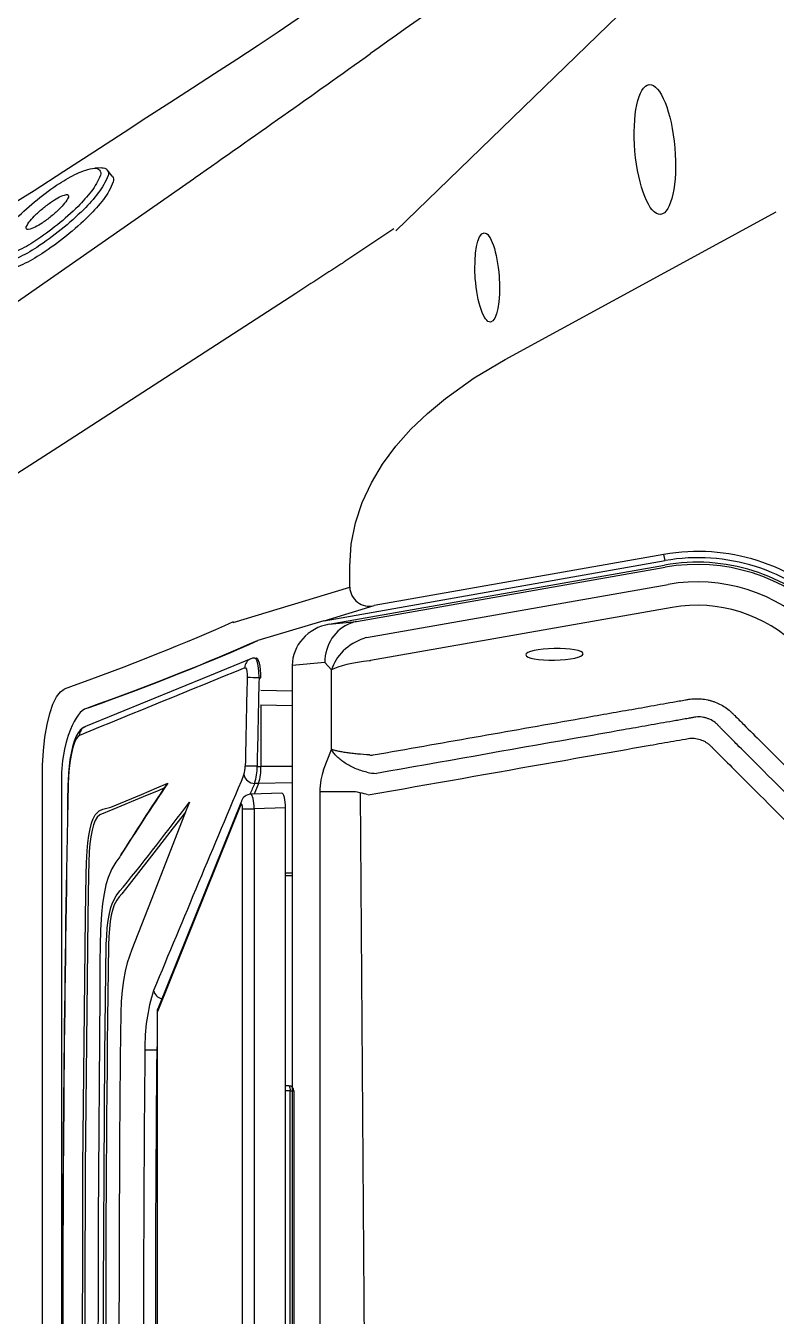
# Model space of a CAD drawing. Extents: x 398 to 509, y 623 to 780.
# Drawn here: x 491.5 to 501.04, y 689.46 to 705.87 of the extents above; entities that cross this region are included whole.
import ezdxf

# ---------------------------------------------------------------- set-up
doc = ezdxf.new("R2010")
doc.units = 0
doc.header["$MEASUREMENT"] = 0
for name, color, linetype in [('1', 4, 'Continuous'), ('BDIM_YELLOW', 2, 'Continuous'), ('JET', 3, 'Continuous'), ('LIGHT', 2, 'Continuous')]:
    doc.layers.add(name, color=color, linetype=linetype)

# ---------------------------------------------------------------- blocks, each defined once
blk = doc.blocks.new('WEIG')
at = {"layer": 'BDIM_YELLOW', "linetype": 'Continuous', "lineweight": 25}
for p, q in [((-0.5, 8.646), (-0.479, 8.646)), ((-0.445, 8.396), (-0.421, 8.396)), ((-0.421, 8.237), (-0.022, 8.229)), ((-0.421, 8.051), (-0.421, 7.269)), ((-0.421, 8.051), (-0.022, 8.043)), ((-0.469, 7.269), (-0.421, 7.269)), ((-0.022, 7.269), (-0.421, 7.269)), ((-0.022, 7.06), (-0.45, 7.053)), ((-0.153, 6.927), (-0.55, 6.915)), ((-0.45, 7.053), (-0.505, 6.916)), ((-0.45, 7.053), (-0.501, 7.053)), ((-0.675, 6.782), (-1.731, 4.159)), ((-0.669, 6.828), (-1.725, 4.206)), ((-0.668, 6.831), (-0.669, 6.828)), ((-0.109, 6.74), (-0.505, 6.727)), ((-0.109, -6.74), (-0.109, 6.74)), ((-0.653, -6.728), (-0.653, 6.727)), ((-0.653, 6.727), (-0.505, 6.727)), ((-0.505, 6.727), (-0.505, -6.728)), ((-0.022, 5.912), (-0.109, 5.911)), ((-0.109, 5.88), (-0.022, 5.881)), ((-1.742, 4.139), (-1.742, -4.139)), ((-1.738, 4.139), (-1.742, 4.139)), ((-1.738, 4.139), (-1.738, -4.139)), ((-1.725, 4.206), (-1.735, 4.18)), ((-1.742, 3.747), (-1.745, 3.661)), ((-1.742, 3.661), (-1.745, 3.661)), ((-0.063, 3.204), (-0.109, 3.204)), ((-0.048, 3.142), (-0.109, 3.142)), ((-0.048, -3.142), (-0.048, 3.142)), ((-0.048, 3.142), (0, 3.142)), ((0, -3.142), (0, 3.142))]:
    blk.add_line(p, q, dxfattribs=at)
at = {"layer": 'BDIM_YELLOW', "linetype": 'Continuous', "lineweight": 25, "flags": 128}
for points in [[(-0.55, 8.636), (-1.076, 8.421), (-2.652, 7.776)], [(-0.445, 8.396), (-0.447, 8.479), (-0.456, 8.552), (-0.47, 8.608), (-0.487, 8.64), (-0.5, 8.643)], [(-0.421, 8.396), (-0.423, 8.448), (-0.426, 8.497), (-0.432, 8.542), (-0.44, 8.581), (-0.45, 8.612), (-0.461, 8.633), (-0.473, 8.644), (-0.479, 8.646)], [(-0.624, 8.523), (-0.615, 8.521), (-0.606, 8.505), (-0.6, 8.477), (-0.596, 8.44), (-0.595, 8.399)], [(-2.652, 7.775), (-2.655, 7.774), (-2.689, 7.755), (-2.718, 7.729), (-2.744, 7.696), (-2.77, 7.652), (-2.796, 7.589), (-2.817, 7.516), (-2.835, 7.439), (-2.849, 7.358), (-2.86, 7.271), (-2.868, 7.182), (-2.873, 7.091), (-2.874, 7.04)], [(-2.726, 7.663), (-2.745, 7.65), (-2.769, 7.619), (-2.791, 7.571), (-2.812, 7.507), (-2.831, 7.431), (-2.846, 7.344), (-2.858, 7.247), (-2.866, 7.145), (-2.871, 7.04)], [(-2.871, 7.04), (-2.874, 7.04), (-2.874, 7.04)], [(-2.551, 6.61), (-2.528, 6.652), (-2.479, 6.703), (-2.429, 6.726), (-2.379, 6.737), (-2.329, 6.751), (-1.94, 6.913), (-1.746, 6.995), (-1.606, 7.055)], [(-1.655, 6.992), (-1.72, 6.964), (-1.916, 6.882), (-2.305, 6.721), (-2.47, 6.653), (-2.47, 6.653), (-2.47, 6.653)], [(-1.33, 6.814), (-1.371, 6.71), (-1.78, 5.665), (-2.061, 4.938), (-2.092, 4.857), (-2.122, 4.769), (-2.148, 4.665), (-2.17, 4.547), (-2.186, 4.417), (-2.198, 4.277), (-2.203, 4.133), (-2.211, 3.556), (-2.214, 2.98), (-2.218, 2.524), (-2.226, -0.234)], [(-2.537, -6.638), (-2.56, -6.589), (-2.581, -6.524), (-2.599, -6.446), (-2.615, -6.356), (-2.627, -6.258), (-2.635, -6.154), (-2.645, -5.874), (-2.648, -5.592), (-2.651, -5.309), (-2.687, -1.966), (-2.691, -1.03), (-2.686, 2.166), (-2.65, 5.361), (-2.641, 5.892), (-2.639, 6.044), (-2.632, 6.194), (-2.623, 6.296), (-2.61, 6.39), (-2.593, 6.475), (-2.574, 6.548), (-2.552, 6.608), (-2.551, 6.61)], [(-2.47, 6.653), (-2.47, 6.653), (-2.505, 6.623), (-2.528, 6.582), (-2.549, 6.525), (-2.568, 6.456), (-2.584, 6.374), (-2.596, 6.285), (-2.605, 6.187), (-2.61, 6.041), (-2.613, 5.892), (-2.621, 5.36), (-2.657, 2.165), (-2.663, -1.03)], [(-1.379, 6.688), (-1.536, 6.486), (-1.723, 6.246), (-2.096, 5.768), (-2.19, 5.646), (-2.222, 5.608), (-2.254, 5.567), (-2.285, 5.509), (-2.305, 5.451), (-2.323, 5.378), (-2.337, 5.297), (-2.348, 5.204), (-2.356, 5.102), (-2.358, 4.993), (-2.358, 4.993), (-2.358, 4.993)], [(-2.205, 6.137), (-2.216, 6.12), (-2.267, 6.049), (-2.317, 5.965), (-2.364, 5.855), (-2.391, 5.761), (-2.415, 5.65), (-2.434, 5.525), (-2.448, 5.388), (-2.46, 5.192), (-2.466, 4.992), (-2.468, 4.788), (-2.468, 4.585), (-2.469, 4.382), (-2.492, 1.507), (-2.493, -1.104)], [(-2.421, -1.512), (-2.424, 0.609), (-2.405, 3.608), (-2.392, 4.648), (-2.387, 5.008), (-2.382, 5.113), (-2.374, 5.215), (-2.362, 5.31), (-2.346, 5.397), (-2.328, 5.472), (-2.306, 5.534), (-2.261, 5.624), (-2.214, 5.688), (-2.172, 5.733)]]:
    blk.add_lwpolyline(points, dxfattribs=at)
at = {"layer": 'BDIM_YELLOW', "linetype": 'Continuous', "lineweight": 25}
for centre, radius, start, end in [((-0.504, 8.525), 0.121, 112.472, 180.6574), ((-0.512, 8.568), 0.0773, 81.1723, 119.3682), ((358.565, -0.003), 359.259, 178.65992, 178.83969), ((-0.736, -2.43), 10.829, 88.4585, 89.2554), ((359.075, -0.013), 359.618, 178.66008, 178.8396), ((-2.606, 7.664), 0.121, 112.5974, 180.7823), ((-0.955, 7.268), 0.335, 341.8265, 0.6344), ((-0.761, -5.255), 12.528, 88.6656, 89.3545), ((-1.136, 7.255), 0.667, 342.3492, 1.2328), ((-1.076, 7.247), 0.655, 342.7602, 1.9512), ((-0.503, 7.189), 0.136, 190.5714, 271.1137), ((356.19, 0), 359.133, 178.87671, 181.12329), ((356.192, 0), 359.132, 178.87669, 181.12331), ((30.993, -14.852), 39.276, 146.0979, 147.6967), ((50.882, -27.605), 62.905, 146.59636, 147.54867), ((-1.52, 6.964), 0.125, 133.5213, 150.9652), ((-0.549, 6.787), 0.127, 90.3174, 160.8175), ((-34.999, 32.189), 42.161, 321.1334, 322.9969), ((-0.584, 6.794), 0.0914, 158.2233, 188.0431), ((332.554, 0), 334.949, 179.14592, 180.85408), ((0.401, 3.715), 2.297, 162.1283, 181.3239), ((-1.656, 4.443), 0.131, 189.9555, 258.7397), ((-1.617, 4.139), 0.125, 160.7197, 180), ((-1.655, 4.152), 0.0846, 160.8888, 189.2094), ((-1.297, 3.985), 0.468, 158.1199, 160.7724), ((-1.64, 4.172), 0.0914, 158.2262, 188.0451), ((357.222, 0), 359.136, 179.41573, 180.58427), ((-2.037, -21.25), 24.912, 89.3278, 89.6743), ((357.226, 0), 358.989, 179.4157, 180.5843), ((-0.063, 3.142), 0.0625, 0, 90), ((-0.126, 3.157), 0.0795, 349.2818, 36.8909)]:
    blk.add_arc(centre, radius, start, end, dxfattribs=at)
for centre, major_axis, ratio, start_param, end_param in [((318.368, 0), (-910.219, -329.734), 0.126611, 5.02422, 5.026684), ((336.133, 0), (-317.661, -277.901), 0.666132, 5.342658, 5.350514), ((336.147, -0.108), (-317.583, -277.807), 0.666037, 5.342635, 5.343035), ((-0.546, 6.727), (0.004, -0.187), 0.221083, 1.566408, 3.145837), ((-0.153, 6.74), (0, -0.188), 0.232392, 1.571354, 3.148816), ((-0.668, 6.727), (0, -0.0625), 0.232392, 1.571354, 3.665221)]:
    blk.add_ellipse(centre, major_axis=major_axis, ratio=ratio, start_param=start_param, end_param=end_param, dxfattribs=at)
blk = doc.blocks.new('2018 LL Filter Lid')
at = {"layer": '1', "linetype": 'Continuous', "lineweight": 25}
for p, q in [((-9.022, -0.441), (-9.773, 3.823)), ((-9.054, -0.095), (-9.745, 3.828)), ((-8.851, 0.033), (-9.527, 3.866)), ((-9.234, 3.918), (-8.558, 0.084)), ((-6.876, -0.05), (6.876, 0.05)), ((-9.022, -0.441), (-9.054, -0.095)), ((-8.441, -0.413), (-8.536, -0.499)), ((-7.429, -0.413), (-8.441, -0.413)), ((-7.167, -0.514), (-7.429, -0.413)), ((-8.536, -0.499), (-8.498, -0.912)), ((-6.89, -0.561), (6.916, -0.561)), ((-8.498, -0.912), (8.524, -0.912))]:
    blk.add_line(p, q, dxfattribs=at)
for radius in [2.373, 2.344, 2.123, 1.825]:
    blk.add_arc((-7.437, 4.235), radius, 134.9999, 190, dxfattribs=at)
for centre, major_axis, ratio, start_param, end_param in [((-8.354, 0.15), (0.353, -0.388), 0.966078, 4.221091, 4.291367), ((-8.354, 0.15), (-0.164, -0.149), 0.846462, 5.791888, 5.862163), ((-8.441, 0.071), (0.051, -0.525), 0.214989, 4.691687, 5.862035), ((-8.547, 0.105), (-0.369, -0.442), 0.813707, 5.692032, 5.847907), ((-8.441, 0.071), (0.267, -0.458), 0.746474, 4.448741, 5.619089), ((-8.536, -0.016), (-0.525, 0.023), 0.919446, 0.370167, 1.61079), ((-8.506, -0.342), (0.053, -0.568), 0.920287, 4.801709, 6.198207)]:
    blk.add_ellipse(centre, major_axis=major_axis, ratio=ratio, start_param=start_param, end_param=end_param, dxfattribs=at)
for points, knots in [([(-7.358, 0.117), (-7.509, 0.973), (-7.66, 1.829), (-7.849, 2.899), (-7.887, 3.113), (-7.943, 3.434), (-7.962, 3.541), (-8, 3.755), (-8.019, 3.861), (-8.042, 3.995), (-8.047, 4.022), (-8.054, 4.062), (-8.056, 4.075), (-8.061, 4.102), (-8.064, 4.116), (-8.07, 4.156), (-8.073, 4.183), (-8.074, 4.237), (-8.074, 4.264), (-8.069, 4.317), (-8.065, 4.344), (-8.056, 4.384), (-8.052, 4.397), (-8.045, 4.423), (-8.041, 4.436), (-8.018, 4.499), (-7.994, 4.547), (-7.949, 4.615), (-7.932, 4.637), (-7.906, 4.667), (-7.897, 4.677), (-7.878, 4.696), (-7.868, 4.706), (-7.84, 4.734), (-7.821, 4.753), (-7.783, 4.791), (-7.764, 4.81), (-7.669, 4.905), (-7.593, 4.981), (-7.212, 5.362), (-6.908, 5.666), (-6.3, 6.274), (-5.995, 6.578), (-5.615, 6.959), (-5.539, 7.035), (-5.444, 7.13), (-5.425, 7.149), (-5.387, 7.187), (-5.368, 7.206), (-5.34, 7.234), (-5.33, 7.244), (-5.311, 7.263), (-5.301, 7.272), (-5.271, 7.299), (-5.25, 7.315), (-5.216, 7.338), (-5.205, 7.346), (-5.182, 7.359), (-5.17, 7.366), (-5.134, 7.385), (-5.11, 7.396), (-5.06, 7.415), (-5.034, 7.423), (-4.982, 7.435), (-4.955, 7.44), (-4.915, 7.445), (-4.902, 7.446), (-4.875, 7.447), (-4.862, 7.447), (-4.822, 7.447), (-4.795, 7.447), (-4.715, 7.447), (-4.661, 7.447), (-4.394, 7.447), (-4.18, 7.447), (-3.752, 7.447), (-3.538, 7.447), (-1.614, 7.447), (0.097, 7.447), (2.236, 7.447), (2.664, 7.447), (3.52, 7.447), (3.947, 7.447), (4.482, 7.447), (4.589, 7.447), (4.749, 7.447), (4.803, 7.447), (4.87, 7.447), (4.883, 7.447), (4.91, 7.447), (4.923, 7.446), (4.95, 7.444), (4.963, 7.442), (4.99, 7.438), (5.003, 7.436), (5.068, 7.422), (5.118, 7.405), (5.178, 7.376), (5.19, 7.37), (5.213, 7.357), (5.225, 7.35), (5.258, 7.328), (5.28, 7.312), (5.31, 7.287), (5.32, 7.278), (5.34, 7.26), (5.349, 7.251), (5.378, 7.223), (5.397, 7.204), (5.453, 7.147), (5.491, 7.109), (5.832, 6.768), (6.135, 6.465), (6.438, 6.162)], [0, 0, 0, 0, 0.125, 0.125, 0.15625, 0.15625, 0.171875, 0.171875, 0.1875, 0.1875, 0.191406, 0.191406, 0.193359, 0.193359, 0.195312, 0.195312, 0.199219, 0.199219, 0.203125, 0.203125, 0.207031, 0.207031, 0.208984, 0.208984, 0.210937, 0.210937, 0.21875, 0.21875, 0.222656, 0.222656, 0.224609, 0.224609, 0.226562, 0.226562, 0.230469, 0.230469, 0.234375, 0.234375, 0.25, 0.25, 0.3125, 0.3125, 0.375, 0.375, 0.390625, 0.390625, 0.394531, 0.394531, 0.398437, 0.398437, 0.400391, 0.400391, 0.402344, 0.402344, 0.40625, 0.40625, 0.408203, 0.408203, 0.410156, 0.410156, 0.414062, 0.414062, 0.417969, 0.417969, 0.421875, 0.421875, 0.423828, 0.423828, 0.425781, 0.425781, 0.429687, 0.429687, 0.4375, 0.4375, 0.46875, 0.46875, 0.5, 0.5, 0.75, 0.75, 0.8125, 0.8125, 0.875, 0.875, 0.890625, 0.890625, 0.898437, 0.898437, 0.900391, 0.900391, 0.902344, 0.902344, 0.904297, 0.904297, 0.90625, 0.90625, 0.914062, 0.914062, 0.916016, 0.916016, 0.917969, 0.917969, 0.921875, 0.921875, 0.923828, 0.923828, 0.925781, 0.925781, 0.929687, 0.929687, 0.9375, 0.9375, 1, 1, 1, 1]), ([(6.269, 5.994), (5.95, 6.313), (5.631, 6.632), (5.292, 6.971), (5.262, 7), (5.227, 7.035), (5.213, 7.05), (5.205, 7.058), (5.203, 7.06), (5.198, 7.065), (5.195, 7.068), (5.188, 7.075), (5.183, 7.08), (5.178, 7.089), (5.177, 7.091), (5.174, 7.097), (5.173, 7.1), (5.167, 7.114), (5.161, 7.126), (5.14, 7.158), (5.124, 7.177), (5.097, 7.205), (5.087, 7.213), (5.066, 7.229), (5.056, 7.237), (5.033, 7.25), (5.022, 7.257), (4.998, 7.268), (4.986, 7.273), (4.961, 7.281), (4.949, 7.285), (4.93, 7.289), (4.923, 7.291), (4.91, 7.293), (4.904, 7.294), (4.885, 7.296), (4.872, 7.296), (4.846, 7.296), (4.833, 7.296), (4.717, 7.297), (4.615, 7.296), (4.409, 7.296), (4.306, 7.296), (3.38, 7.296), (2.558, 7.296), (0.089, 7.296), (-1.556, 7.296), (-3.613, 7.296), (-4.025, 7.296), (-4.539, 7.296), (-4.642, 7.296), (-4.771, 7.296), (-4.796, 7.296), (-4.835, 7.296), (-4.848, 7.297), (-4.867, 7.295), (-4.873, 7.295), (-4.886, 7.293), (-4.892, 7.292), (-4.911, 7.288), (-4.924, 7.284), (-4.949, 7.276), (-4.961, 7.272), (-4.998, 7.256), (-5.021, 7.243), (-5.053, 7.22), (-5.063, 7.211), (-5.082, 7.193), (-5.091, 7.184), (-5.117, 7.154), (-5.131, 7.132), (-5.145, 7.104), (-5.146, 7.101), (-5.149, 7.095), (-5.151, 7.092), (-5.156, 7.083), (-5.159, 7.077), (-5.166, 7.07), (-5.168, 7.067), (-5.173, 7.063), (-5.175, 7.06), (-5.183, 7.054), (-5.187, 7.049), (-5.202, 7.035), (-5.211, 7.026), (-5.229, 7.007), (-5.239, 6.998), (-5.267, 6.97), (-5.285, 6.951), (-5.323, 6.913), (-5.379, 6.857), (-5.734, 6.502), (-6.071, 6.166), (-6.669, 5.567), (-6.968, 5.268), (-7.342, 4.894), (-7.417, 4.819), (-7.529, 4.707), (-7.567, 4.67), (-7.623, 4.614), (-7.642, 4.595), (-7.67, 4.567), (-7.679, 4.557), (-7.698, 4.539), (-7.707, 4.529), (-7.722, 4.516), (-7.727, 4.512), (-7.736, 4.503), (-7.741, 4.498), (-7.755, 4.484), (-7.763, 4.474), (-7.787, 4.442), (-7.801, 4.419), (-7.817, 4.383), (-7.822, 4.371), (-7.83, 4.345), (-7.833, 4.332), (-7.841, 4.293), (-7.843, 4.267), (-7.841, 4.228), (-7.84, 4.214), (-7.837, 4.195), (-7.836, 4.188), (-7.833, 4.175), (-7.832, 4.169), (-7.827, 4.149), (-7.825, 4.136), (-7.82, 4.11), (-7.818, 4.097), (-7.811, 4.058), (-7.806, 4.032), (-7.797, 3.979), (-7.793, 3.953), (-7.77, 3.822), (-7.751, 3.718), (-7.714, 3.508), (-7.696, 3.404), (-7.64, 3.089), (-7.603, 2.88), (-7.419, 1.833), (-7.271, 0.996), (-7.123, 0.159)], [0, 0, 0, 0, 0.0625, 0.0625, 0.066406, 0.068359, 0.069336, 0.069336, 0.069824, 0.069824, 0.070313, 0.070313, 0.071289, 0.071289, 0.071777, 0.071777, 0.072266, 0.072266, 0.074219, 0.074219, 0.078125, 0.078125, 0.080078, 0.080078, 0.082031, 0.082031, 0.083984, 0.083984, 0.085937, 0.085937, 0.087891, 0.087891, 0.088867, 0.088867, 0.089844, 0.089844, 0.091797, 0.091797, 0.09375, 0.09375, 0.109375, 0.109375, 0.125, 0.125, 0.25, 0.25, 0.5, 0.5, 0.5625, 0.5625, 0.578125, 0.578125, 0.582031, 0.582031, 0.583984, 0.583984, 0.584961, 0.584961, 0.585937, 0.585937, 0.587891, 0.587891, 0.589844, 0.589844, 0.59375, 0.59375, 0.595703, 0.595703, 0.597656, 0.597656, 0.601562, 0.601562, 0.602051, 0.602051, 0.602539, 0.602539, 0.603516, 0.603516, 0.604004, 0.604004, 0.604492, 0.604492, 0.605469, 0.605469, 0.607422, 0.607422, 0.609375, 0.609375, 0.613281, 0.613281, 0.617187, 0.625, 0.6875, 0.6875, 0.75, 0.75, 0.765625, 0.765625, 0.773437, 0.773437, 0.777344, 0.777344, 0.779297, 0.779297, 0.78125, 0.78125, 0.782227, 0.782227, 0.783203, 0.783203, 0.785156, 0.785156, 0.789062, 0.789062, 0.791016, 0.791016, 0.792969, 0.792969, 0.796875, 0.796875, 0.798828, 0.798828, 0.799805, 0.799805, 0.800781, 0.800781, 0.802734, 0.802734, 0.804687, 0.804687, 0.808594, 0.808594, 0.8125, 0.8125, 0.828125, 0.828125, 0.84375, 0.84375, 0.875, 0.875, 1, 1, 1, 1]), ([(-6.85, 0.052), (-6.99, 0.849), (-7.131, 1.646), (-7.342, 2.842), (-7.412, 3.24), (-7.5, 3.738), (-7.517, 3.838), (-7.544, 3.987), (-7.552, 4.037), (-7.563, 4.099), (-7.566, 4.112), (-7.569, 4.137), (-7.571, 4.149), (-7.571, 4.175), (-7.571, 4.187), (-7.569, 4.213), (-7.567, 4.226), (-7.559, 4.263), (-7.551, 4.287), (-7.536, 4.322), (-7.53, 4.334), (-7.516, 4.355), (-7.509, 4.366), (-7.494, 4.386), (-7.485, 4.396), (-7.467, 4.414), (-7.458, 4.423), (-7.431, 4.45), (-7.413, 4.468), (-7.322, 4.559), (-7.249, 4.632), (-6.885, 4.996), (-6.594, 5.287), (-6.012, 5.869), (-5.721, 6.16), (-5.394, 6.487), (-5.358, 6.524), (-5.312, 6.569), (-5.303, 6.578), (-5.289, 6.592), (-5.285, 6.597), (-5.278, 6.603), (-5.276, 6.605), (-5.271, 6.61), (-5.268, 6.612), (-5.26, 6.617), (-5.255, 6.621), (-5.244, 6.628), (-5.238, 6.631), (-5.221, 6.64), (-5.209, 6.644), (-5.184, 6.653), (-5.172, 6.656), (-5.147, 6.662), (-5.134, 6.664), (-5.109, 6.667), (-5.096, 6.667), (-5.071, 6.668), (-5.058, 6.668), (-4.995, 6.668), (-4.944, 6.668), (-4.691, 6.668), (-4.488, 6.668), (-3.88, 6.668), (-3.475, 6.668), (-1.448, 6.668), (0.174, 6.668), (2.606, 6.668), (3.417, 6.668), (4.431, 6.668), (4.633, 6.668), (4.887, 6.668), (4.938, 6.668), (5.014, 6.668), (5.039, 6.668), (5.077, 6.668), (5.09, 6.668), (5.115, 6.668), (5.128, 6.667), (5.165, 6.664), (5.19, 6.659), (5.22, 6.65), (5.226, 6.648), (5.238, 6.643), (5.244, 6.64), (5.262, 6.632), (5.273, 6.626), (5.289, 6.616), (5.294, 6.612), (5.303, 6.604), (5.308, 6.6), (5.321, 6.587), (5.33, 6.578), (5.356, 6.551), (5.374, 6.534), (5.674, 6.234), (5.956, 5.952), (6.238, 5.67)], [0, 0, 0, 0, 0.125, 0.125, 0.1875, 0.1875, 0.203125, 0.203125, 0.210937, 0.210937, 0.212891, 0.212891, 0.214844, 0.214844, 0.216797, 0.216797, 0.21875, 0.21875, 0.222656, 0.222656, 0.224609, 0.224609, 0.226562, 0.226562, 0.228516, 0.228516, 0.230469, 0.230469, 0.234375, 0.234375, 0.25, 0.25, 0.3125, 0.3125, 0.375, 0.375, 0.382812, 0.382812, 0.384766, 0.384766, 0.385742, 0.385742, 0.38623, 0.38623, 0.386719, 0.386719, 0.387695, 0.387695, 0.388672, 0.388672, 0.390625, 0.390625, 0.392578, 0.392578, 0.394531, 0.394531, 0.396484, 0.396484, 0.398437, 0.398437, 0.40625, 0.40625, 0.4375, 0.4375, 0.5, 0.5, 0.75, 0.75, 0.875, 0.875, 0.90625, 0.90625, 0.914063, 0.914063, 0.917969, 0.917969, 0.919922, 0.919922, 0.921875, 0.921875, 0.925781, 0.925781, 0.926758, 0.926758, 0.927734, 0.927734, 0.929688, 0.929688, 0.930664, 0.930664, 0.931641, 0.931641, 0.933594, 0.933594, 0.9375, 0.9375, 1, 1, 1, 1]), ([(-7.358, 0.071), (-7.361, 0.019), (-7.365, -0.032), (-7.371, -0.093), (-7.372, -0.105), (-7.375, -0.129), (-7.376, -0.141), (-7.38, -0.176), (-7.383, -0.198), (-7.39, -0.241), (-7.393, -0.261), (-7.4, -0.299), (-7.403, -0.317), (-7.409, -0.341), (-7.41, -0.349), (-7.414, -0.364), (-7.416, -0.371), (-7.42, -0.384), (-7.422, -0.39), (-7.424, -0.399), (-7.425, -0.402), (-7.427, -0.407), (-7.428, -0.41), (-7.429, -0.413)], [0, 0, 0, 0, 0.25, 0.25, 0.3125, 0.3125, 0.375, 0.375, 0.5, 0.5, 0.625, 0.625, 0.75, 0.75, 0.8125, 0.8125, 0.875, 0.875, 0.9375, 0.9375, 0.96875, 0.96875, 1, 1, 1, 1]), ([(-7.139, 0.036), (-7.151, -0.015), (-7.167, -0.063), (-7.191, -0.122), (-7.197, -0.134), (-7.207, -0.156), (-7.213, -0.168), (-7.23, -0.2), (-7.242, -0.221), (-7.268, -0.26), (-7.281, -0.279), (-7.309, -0.314), (-7.323, -0.33), (-7.345, -0.351), (-7.353, -0.358), (-7.368, -0.371), (-7.375, -0.377), (-7.391, -0.389), (-7.398, -0.394), (-7.41, -0.402), (-7.414, -0.404), (-7.421, -0.408), (-7.425, -0.411), (-7.429, -0.413)], [0, 0, 0, 0, 0.25, 0.25, 0.3125, 0.3125, 0.375, 0.375, 0.5, 0.5, 0.625, 0.625, 0.75, 0.75, 0.8125, 0.8125, 0.875, 0.875, 0.9375, 0.9375, 0.96875, 0.96875, 1, 1, 1, 1]), ([(-6.852, 0.045), (-6.852, 0.045), (-6.89, -0.074), (-6.89, -0.197), (-6.89, -0.257), (-6.89, -0.368), (-6.89, -0.418), (-6.89, -0.502), (-6.89, -0.537), (-6.89, -0.561)], [0, 0, 0, 0, 0.25, 0.25, 0.5, 0.5, 0.75, 0.75, 1, 1, 1, 1]), ([(-7.167, -0.514), (-7.131, -0.528), (-7.088, -0.54), (-6.993, -0.556), (-6.942, -0.561), (-6.89, -0.561)], [0, 0, 0, 0, 0.5, 0.5, 1, 1, 1, 1])]:
    blk.add_open_spline(points, degree=3, knots=knots, dxfattribs=at)
for points in [[(-7.358, 0.071), (-7.355, 0.086), (-7.356, 0.102), (-7.358, 0.117)], [(-7.139, 0.036), (-7.129, 0.076), (-7.124, 0.117), (-7.123, 0.159)]]:
    blk.add_open_spline(points, degree=3, dxfattribs=at)
blk = doc.blocks.new('MINI')
at = {"layer": '1', "color": 3}
for p, q in [((0.223, 0.931), (0.327, 0.931)), ((0.391, 0.895), (0.44, 0.828)), ((0.391, 0.895), (0.391, 0.895)), ((0.223, -0.932), (0.327, -0.932)), ((0.327, -0.932), (0.327, -0.932)), ((0.386, -0.902), (0.441, -0.828))]:
    blk.add_line(p, q, dxfattribs=at)
for points in [[(0.223, 0.931, 0.267867), (0.159, 0.895, 0.072378), (0.065, 0.659, 0.034036), (0.019, 0.384, 0.024706), (0, 0, 0.024706), (0.019, -0.384, 0.034036), (0.065, -0.659, 0.072378), (0.159, -0.895, 0.267867), (0.223, -0.932, 0.267867)], [(0.391, 0.895, 0.267867), (0.327, 0.931, 0.267867), (0.264, 0.895, 0.072378), (0.17, 0.659, 0.034036), (0.123, 0.384, 0.024706), (0.104, 0, 0.024706), (0.123, -0.384, 0.034036), (0.17, -0.659, 0.072378), (0.264, -0.895, 0.267867), (0.327, -0.932, 0.267867)], [(0.327, -0.932, 0.238458), (0.386, -0.902, 0.072378)]]:
    blk.add_lwpolyline(points, format="xyb", dxfattribs=at)
for points in [[(0.386, -0.855, 0.267867), (0.445, -0.822, 0.072378), (0.531, -0.605, 0.034036), (0.574, -0.352, 0.024706), (0.591, 0, 0.024706), (0.574, 0.352, 0.034036), (0.531, 0.605, 0.072378), (0.445, 0.822, 0.267867), (0.386, 0.855, 0.267867), (0.328, 0.822, 0.072378), (0.242, 0.605, 0.034036), (0.199, 0.352, 0.024706), (0.182, 0, 0.024706), (0.199, -0.352, 0.034036), (0.242, -0.605, 0.072378), (0.328, -0.822, 0.267867)], [(0.388, 0.343, 0.280852), (0.368, 0.331, 0.066452), (0.337, 0.244, 0.030521), (0.321, 0.143, 0.022038), (0.315, 0.003, 0.022038), (0.321, -0.137, 0.030521), (0.337, -0.238, 0.066452), (0.368, -0.325, 0.280852), (0.388, -0.337, 0.280852), (0.408, -0.325, 0.066452), (0.439, -0.238, 0.030521), (0.454, -0.137, 0.022038), (0.46, 0.003, 0.022038), (0.454, 0.143, 0.030521), (0.439, 0.244, 0.066452), (0.408, 0.331, 0.280852)]]:
    blk.add_lwpolyline(points, format="xyb", close=True, dxfattribs=at)
blk = doc.blocks.new('2018 PRISM')
at = {"layer": '1', "linetype": 'Continuous', "lineweight": 25}
for p, q in [((99.012, 57.92), (102.458, 59.796)), ((96.711, 54.597), (101.045, 55.361)), ((101.031, 55.439), (97.346, 54.789)), ((101.045, 55.361), (101.031, 55.439)), ((97.037, 55.024), (97.037, 55.287)), ((95.555, 54.576), (97.037, 55.024)), ((96.711, 54.597), (97.346, 54.789)), ((95.555, 54.582), (95.555, 54.576)), ((96.706, 54.596), (95.869, 54.343)), ((95.862, 54.341), (95.839, 54.333)), ((95.869, 54.343), (95.862, 54.341)), ((93.706, 53.484), (93.69, 53.481)), ((93.129, 38.388), (93.129, 52.664)), ((93.369, 52.664), (93.369, 38.388))]:
    blk.add_line(p, q, dxfattribs=at)
at = {"layer": '1', "linetype": 'Continuous', "lineweight": 25, "flags": 128}
for points in [[(97.62, 59.556), (100.725, 62.567), (102.435, 65.089)], [(97.771, 63.248), (97.588, 63.116), (97.388, 62.971), (97.169, 62.814), (96.928, 62.642), (96.661, 62.453), (96.367, 62.247), (96.127, 62.083), (95.871, 61.912), (95.6, 61.734), (95.318, 61.553), (95.035, 61.371), (94.746, 61.185), (94.456, 60.997), (94.166, 60.808)], [(94.166, 60.808), (93.783, 60.557), (93.401, 60.309), (93.021, 60.065), (92.647, 59.829), (92.276, 59.601), (91.908, 59.384), (91.542, 59.177), (91.19, 58.961)], [(88.43, 55.948), (89.193, 56.359), (89.943, 56.793), (90.816, 57.332), (91.677, 57.89), (92.528, 58.463), (93.792, 59.338), (95.049, 60.218), (95.07, 60.233)], [(97.597, 59.581), (97.597, 59.581), (96.962, 59.155)], [(96.349, 58.759), (94.839, 57.778), (93.324, 56.8), (92.503, 56.272)], [(97.037, 55.287), (97.055, 55.569), (97.109, 55.84), (97.195, 56.101), (97.311, 56.35), (97.454, 56.589), (97.623, 56.816), (97.814, 57.031), (98.024, 57.233), (98.252, 57.424), (98.62, 57.687), (99.012, 57.92)], [(93.129, 52.664), (93.13, 52.76), (93.14, 52.941), (93.159, 53.114), (93.187, 53.275), (93.221, 53.418), (93.262, 53.535), (93.307, 53.628), (93.356, 53.693), (93.406, 53.727)], [(93.69, 53.481), (93.663, 53.47), (93.635, 53.451), (93.609, 53.428), (93.581, 53.394), (93.555, 53.357), (93.53, 53.315), (93.504, 53.263), (93.483, 53.214), (93.454, 53.135), (93.429, 53.051), (93.408, 52.962), (93.383, 52.817), (93.369, 52.664)]]:
    blk.add_lwpolyline(points, dxfattribs=at)
at = {"layer": '1', "linetype": 'Continuous', "lineweight": 25}
for centre, radius, start, end in [((144.614, -4.025), 81.073, 124.1775, 125.70438), ((-117.709, 363.579), 370.532, 305.04735, 305.46957), ((114.677, 31.115), 33.167, 122.2846, 123.5441), ((101.466, 52.976), 2.501, 44.9999, 100), ((101.466, 52.976), 2.422, 44.9999, 100), ((97.286, 55.031), 0.25, 181.721, 283.8058)]:
    blk.add_arc(centre, radius, start, end, dxfattribs=at)
at = {"layer": '1', "linetype": 'Continuous', "lineweight": 25, "extrusion": (0, 0, -1)}
for centre, major_axis, ratio, start_param, end_param in [((-7.413, 37.457), (-104.918, -18.595), 0.051723, 3.344071, 3.431339), ((-7.37, 37.212), (-105.168, -18.595), 0.051607, 3.344276, 3.431297), ((-7.424, 37.201), (-105.231, -18.606), 0.051607, 3.343462, 3.430964)]:
    blk.add_ellipse(centre, major_axis=major_axis, ratio=ratio, start_param=start_param, end_param=end_param, dxfattribs=at)
at = {"layer": 'LIGHT'}
for centre, major_axis, ratio in [((100.916, 60.59), (0.071, -0.825), 0.306959), ((98.784, 58.962), (0.041, -0.567), 0.267077)]:
    blk.add_ellipse(centre, major_axis=major_axis, ratio=ratio, dxfattribs=at)
at = {"layer": 'LIGHT', "extrusion": (0, 0, -1)}
blk.add_ellipse((99.638, 54.169), major_axis=(0.364, 0.008), ratio=0.205485, dxfattribs=at)
at = {"layer": '1', "rotation": 270}
blk.add_blockref('2018 LL Filter Lid', (97.217, 45.531), dxfattribs=at)
at = {"layer": 'JET', "xscale": -1, "rotation": 308.931760466619}
blk.add_blockref('MINI', (93.432, 59.491), dxfattribs=at)
at = {"layer": 'JET'}
blk.add_blockref('WEIG', (96.327, 45.475), dxfattribs=at)

msp = doc.modelspace()

# ---------------------------------------------------------------- block references
at = {"layer": '1'}
msp.add_blockref('2018 PRISM', (398.58, 643.705), dxfattribs=at)

doc.saveas('drawing.dxf')
